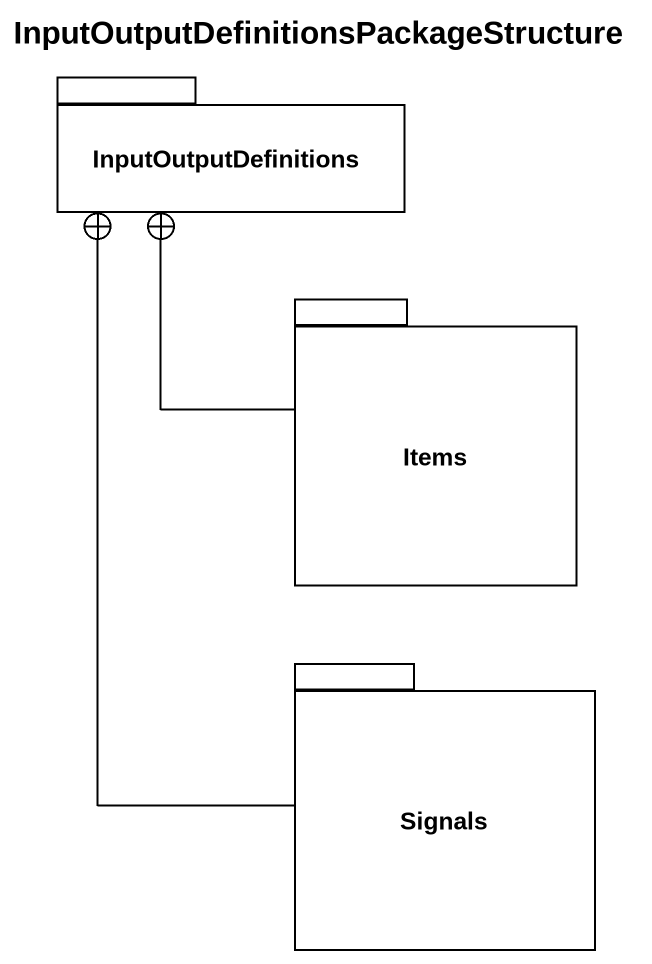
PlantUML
@startuml
title InputOutputDefinitionsPackageStructure
package InputOutputDefinitions {
}
package Items {
}
package Signals {
}
Items -up-+ InputOutputDefinitions
Signals -up-+ InputOutputDefinitions
@enduml
